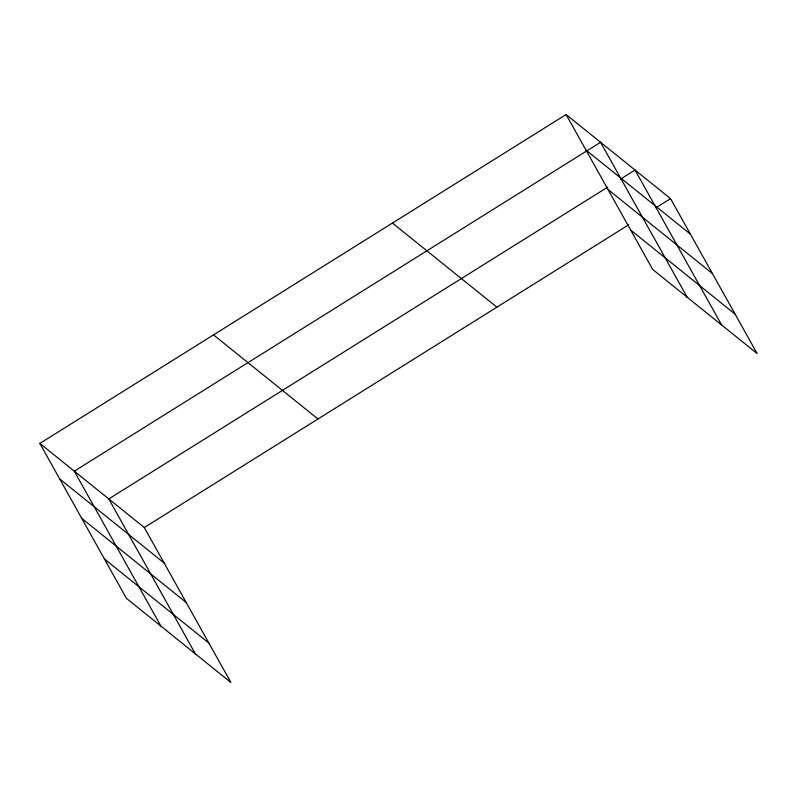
<?xml version="1.0" encoding="UTF-8"?>
<svg xmlns="http://www.w3.org/2000/svg" width="797" height="797" viewBox="0 0 797 797"><rect width="100%" height="100%" fill="white"/><g stroke="black" fill="none" stroke-linecap="round" stroke-linejoin="round"><path stroke-width="1.2" d="M39.85 443.421L144.307 527.534L230.901 682.471L126.444 598.368L39.85 443.421L566.099 114.529L670.556 198.632L757.15 353.579L652.693 269.466L566.099 114.529M607.842 187.036L108.79 498.932L195.385 653.879M620.395 179.195L635.04 170.04L721.634 324.977M144.307 527.534L628.713 224.794M655.911 207.788L670.556 198.632M585.954 150.055L690.411 234.159M607.981 189.457L712.438 273.57M630.666 230.064L735.123 314.167M392.433 223.06L496.89 307.174M213.516 334.889L317.973 418.993M59.705 478.947L164.162 563.061M81.732 518.359L186.189 602.462M104.417 558.956L208.874 643.069M687.163 297.221L600.569 142.284L74.32 471.176L160.914 626.123"/></g></svg>
